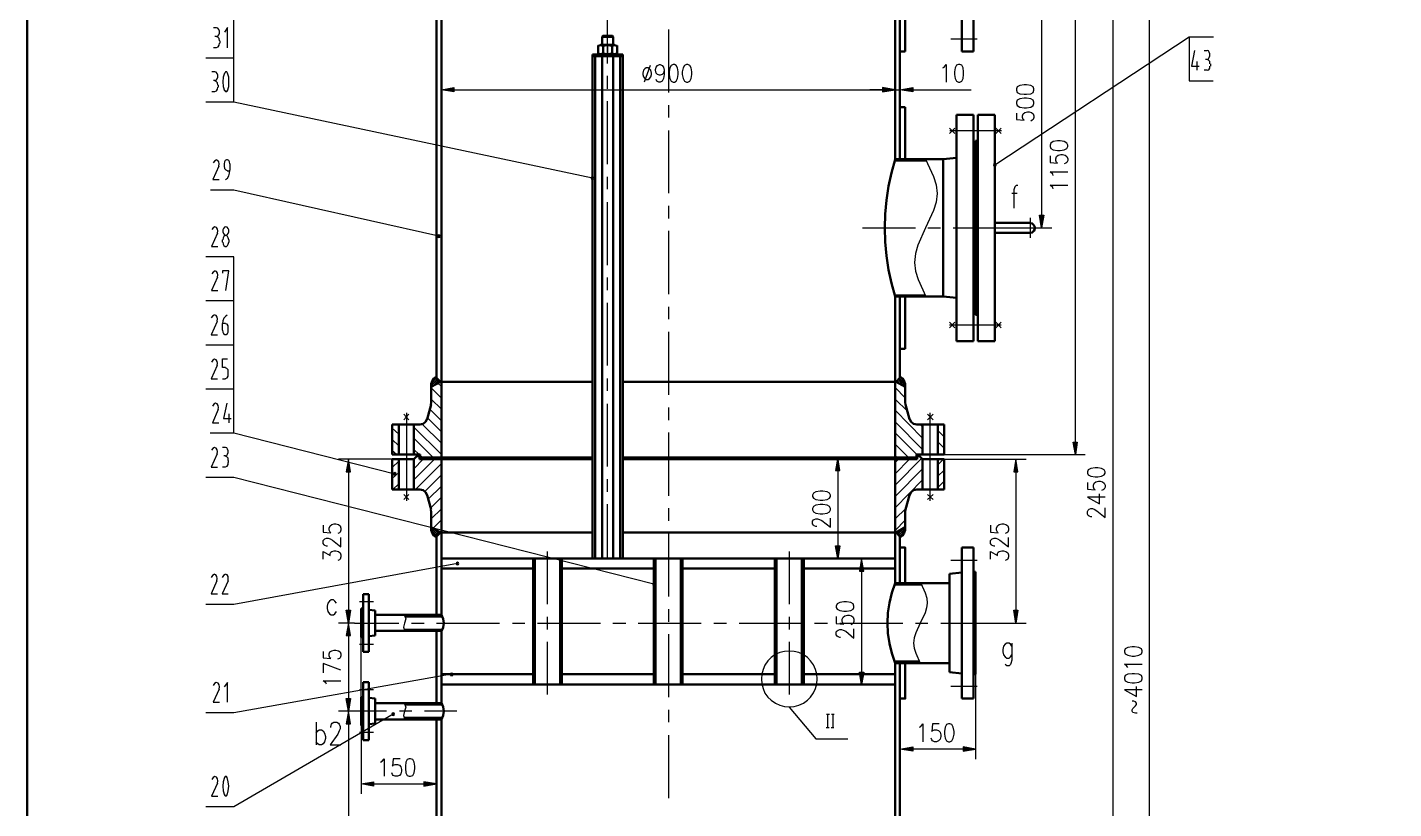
# Model space of a CAD drawing. Header units: millimetres. Extents: x -830 to 4759, y -3917 to 4295.
# Drawn here: x -830 to 1881, y 1544 to 3094 of the extents above; entities that cross this region are included whole.
import ezdxf

# ---------------------------------------------------------------- set-up
doc = ezdxf.new("R2010")
doc.units = ezdxf.units.MM
doc.layers.add('1', color=7, linetype='Continuous')

msp = doc.modelspace()

# ---------------------------------------------------------------- hatches: boundary and pattern name
h = msp.add_hatch(color=0)
h.dxf.hatch_style = 2
h.paths.add_polyline_path([(321.4, 3037.1), (319.5, 3038.4), (319.5, 3041), (321.4, 3042.3), (324, 3041), (324, 3038.4)])
h = msp.add_hatch(color=0)
h.dxf.hatch_style = 2
h.paths.add_polyline_path([(16.5, 2974.6), (16.5, 2966.1), (-8.3, 2970)])
h = msp.add_hatch(color=0)
h.dxf.hatch_style = 2
h.paths.add_polyline_path([(866.8, 2974.6), (866.8, 2966.1), (891.6, 2970)])
h = msp.add_hatch(color=0)
h.dxf.hatch_style = 2
h.paths.add_polyline_path([(866.8, 2974.6), (866.8, 2966.1), (891.6, 2970)])
h = msp.add_hatch(color=0)
h.dxf.hatch_style = 2
h.paths.add_polyline_path([(926.7, 2974.6), (926.7, 2966.1), (901.3, 2970)])
h = msp.add_hatch(color=0)
h.dxf.hatch_style = 2
h.paths.add_polyline_path([(1178.3, 2721.1), (1186.7, 2721.1), (1182.2, 2695.7)])
h = msp.add_hatch(color=0)
h.dxf.hatch_style = 2
h.paths.add_polyline_path([(1244.7, 2270.9), (1253.2, 2270.9), (1249.3, 2246.1)])
h = msp.add_hatch(color=0)
h.dxf.hatch_style = 2
h.paths.add_polyline_path([(-197.3, 2212.2), (-188.8, 2212.2), (-192.7, 2237)])
h = msp.add_hatch(color=0)
h.dxf.hatch_style = 2
h.paths.add_polyline_path([(-52, 2241.5), (-52.6, 2242.2), (-52.6, 2243.5), (-52, 2244.1), (-50.7, 2243.5), (-50.7, 2242.2)])
h = msp.add_hatch(color=0)
h.dxf.hatch_style = 2
h.paths.add_polyline_path([(773.6, 2214.8), (782.1, 2214.8), (778.2, 2240.2)])
h = msp.add_hatch(color=0)
h.dxf.hatch_style = 2
h.paths.add_polyline_path([(1127.4, 2212.2), (1135.3, 2212.2), (1131.3, 2237)])
h = msp.add_hatch(color=0)
h.dxf.hatch_style = 2
h.paths.add_polyline_path([(773.6, 2064.9), (782.1, 2064.9), (778.2, 2040.2)])
h = msp.add_hatch(color=0)
h.dxf.hatch_style = 2
h.paths.add_polyline_path([(821.2, 2014.8), (829.7, 2014.8), (825.1, 2040.2)])
h = msp.add_hatch(color=0)
h.dxf.hatch_style = 2
h.paths.add_polyline_path([(-197.3, 1937.2), (-188.8, 1937.2), (-192.7, 1911.8)])
h = msp.add_hatch(color=0)
h.dxf.hatch_style = 2
h.paths.add_polyline_path([(1127.4, 1937.2), (1135.3, 1937.2), (1131.3, 1911.8)])
h = msp.add_hatch(color=0)
h.dxf.hatch_style = 2
h.paths.add_polyline_path([(-197.3, 1887.1), (-188.8, 1887.1), (-192.7, 1911.8)])
h = msp.add_hatch(color=0)
h.dxf.hatch_style = 2
h.paths.add_polyline_path([(-167.9, 1909.2), (-169.9, 1910.5), (-169.9, 1913.1), (-167.9, 1914.4), (-165.3, 1913.1), (-165.3, 1910.5)])
h = msp.add_hatch(color=0)
h.dxf.hatch_style = 2
h.paths.add_polyline_path([(1051.2, 1909.2), (1049.2, 1910.5), (1049.2, 1913.1), (1051.2, 1914.4), (1053.8, 1913.1), (1053.8, 1910.5)])
h = msp.add_hatch(color=0)
h.dxf.hatch_style = 2
h.paths.add_polyline_path([(821.2, 1814.7), (829.7, 1814.7), (825.1, 1790)])
h = msp.add_hatch(color=0)
h.dxf.hatch_style = 2
h.paths.add_polyline_path([(-197.3, 1762), (-188.8, 1762), (-192.7, 1737.2)])
h = msp.add_hatch(color=0)
h.dxf.hatch_style = 2
h.paths.add_polyline_path([(-197.3, 1711.8), (-188.8, 1711.8), (-192.7, 1737.2)])
h = msp.add_hatch(color=0)
h.dxf.hatch_style = 2
h.paths.add_polyline_path([(-167.9, 1734.6), (-169.9, 1735.9), (-169.9, 1738.5), (-167.9, 1739.8), (-165.3, 1738.5), (-165.3, 1735.9)])
h = msp.add_hatch(color=0)
h.dxf.hatch_style = 2
h.paths.add_polyline_path([(926.7, 1666.2), (926.7, 1657.7), (901.3, 1661.6)])
h = msp.add_hatch(color=0)
h.dxf.hatch_style = 2
h.paths.add_polyline_path([(1026.4, 1666.2), (1026.4, 1657.7), (1051.2, 1661.6)])
h = msp.add_hatch(color=0)
h.dxf.hatch_style = 2
h.paths.add_polyline_path([(-143.2, 1597.1), (-143.2, 1588.6), (-167.9, 1593.2)])
h = msp.add_hatch(color=0)
h.dxf.hatch_style = 2
h.paths.add_polyline_path([(-43.5, 1597.1), (-43.5, 1588.6), (-18.1, 1593.2)])

# ---------------------------------------------------------------- linework, layer by layer
at = {"layer": '1', "color": 0, "lineweight": 50}
for points in [[(-830, -3912.2), (-830, 4295.4), (4758.8, 4295.4), (4758.8, -3912.2), (-830, -3912.2)], [(-18.1, 3395.5), (-18.1, 2398.6)], [(-8.3, 3395.5), (-8.3, 2390.7)], [(1023.8, 3346), (1023.8, 3045.6)], [(1047.3, 3045.6), (1047.3, 3346)], [(891.6, 3116), (891.6, 2832.5)], [(901.3, 3116), (901.3, 2832.5)], [(911.8, 3116), (911.8, 3045.6)], [(311.6, 3076.9), (310.3, 3074.9), (332.5, 3074.9), (331.2, 3076.9)], [(310.3, 3059.3), (310.3, 3074.9)], [(311.6, 3076.9), (331.2, 3076.9)], [(332.5, 3074.9), (332.5, 3059.3)], [(291.4, 2040.2), (291.4, 3039.7)], [(351.4, 3039.7), (291.4, 3039.7)], [(351.4, 3036.5), (291.4, 3036.5)], [(296.6, 2040.2), (296.6, 3036.5)], [(311.6, 3057.3), (307.1, 3058.6), (302.5, 3057.3)], [(302.5, 3041), (302.5, 3058)], [(302.5, 3041.7), (307.1, 3040.4), (311.6, 3041.7)], [(307.1, 3059.3), (335.1, 3059.3)], [(335.1, 3039.7), (307.1, 3039.7)], [(310.3, 2040.2), (310.3, 3036.5)], [(330.5, 3057.3), (321.4, 3058.6), (312.3, 3057.3)], [(312.3, 3058), (312.3, 3041)], [(312.3, 3041.7), (321.4, 3040.4), (330.5, 3041.7)], [(339.7, 3057.3), (335.1, 3058.6), (330.5, 3057.3)], [(330.5, 3058), (330.5, 3041)], [(330.5, 3041.7), (335.1, 3040.4), (339.7, 3041.7)], [(332.5, 2040.2), (332.5, 3036.5)], [(340.3, 3058), (340.3, 3041)], [(346.2, 2040.2), (346.2, 3036.5)], [(351.4, 2040.2), (351.4, 3039.7)], [(911.8, 3045.6), (901.3, 3045.6)], [(1047.3, 3045.6), (1023.8, 3045.6)], [(911.8, 2935.5), (901.3, 2935.5)], [(911.8, 2935.5), (911.8, 2832.5)], [(1013.4, 2920.5), (1013.4, 2470.9)], [(1013.4, 2920.5), (1047.3, 2920.5)], [(1047.3, 2470.9), (1047.3, 2920.5)], [(1055.8, 2470.9), (1055.8, 2920.5)], [(1055.8, 2920.5), (1089.6, 2920.5)], [(1089.6, 2920.5), (1089.6, 2470.9)], [(1047.3, 2852.1), (1051.2, 2852.1)], [(1051.2, 2523.7), (1051.2, 2868.4)], [(1055.8, 2868.4), (1051.2, 2868.4)], [(891.6, 2831.9), (884.4, 2805.2), (878.5, 2778.4), (874.6, 2751.1), (872, 2723.1), (871.4, 2695.7), (872, 2668.3), (874.6, 2640.3), (878.5, 2612.9), (884.4, 2586.2), (891.6, 2559.5)], [(890.9, 2829.3), (953.5, 2829.3)], [(891.6, 2832.5), (987.3, 2832.5)], [(1013.4, 2835.1), (987.3, 2832.5)], [(987.3, 2832.5), (987.3, 2559.5)], [(1089.6, 2706.1), (1159.4, 2706.1)], [(1089.6, 2685.9), (1159.4, 2685.9)], [(1159.4, 2685.9), (1163.9, 2686.6), (1167.2, 2689.8), (1169.1, 2693.7), (1169.1, 2697.6), (1167.2, 2701.6), (1163.9, 2704.8), (1159.4, 2705.5)], [(890.9, 2562.1), (950.9, 2562.1)], [(891.6, 2559.5), (891.6, 2390.7)], [(891.6, 2559.5), (987.3, 2559.5)], [(901.3, 2559.5), (901.3, 2398.6)], [(911.8, 2559.5), (911.8, 2455.9)], [(1013.4, 2556.9), (987.3, 2559.5)], [(1047.3, 2540), (1051.2, 2540)], [(1055.8, 2523.7), (1051.2, 2523.7)], [(1047.3, 2470.9), (1013.4, 2470.9)], [(1089.6, 2470.9), (1055.8, 2470.9)], [(911.8, 2455.9), (901.3, 2455.9)], [(-18.1, 2401.2), (-23.3, 2397.3), (-26.5, 2392), (-28.5, 2386.8), (-28.5, 2380.3)], [(-10.3, 2390.7), (-28.5, 2380.3)], [(-10.3, 2390.7), (-18.1, 2398.6)], [(291.4, 2390.7), (-10.3, 2390.7)], [(-8.3, 2390.7), (-8.3, 2240.2)], [(893.5, 2390.7), (351.4, 2390.7)], [(891.6, 2390.7), (891.6, 2240.2)], [(911.8, 2380.3), (893.5, 2390.7), (901.3, 2398.6)], [(893.5, 2390.7), (911.8, 2380.3)], [(911.8, 2380.3), (911.8, 2386.8), (909.8, 2392), (906.5, 2397.3), (901.3, 2401.2)], [(-28.5, 2380.3), (-28.5, 2349.7)], [(911.8, 2380.3), (911.8, 2349.7)], [(-37, 2316.5), (-28.5, 2345.8)], [(-29.2, 2345.8), (-28.5, 2349.7)], [(911.8, 2349.7), (912.4, 2345.8)], [(920.2, 2316.5), (912.4, 2345.8)], [(-106, 2306), (-106, 2246.1)], [(-51.3, 2306), (-106, 2306)], [(-93, 2306), (-93, 2246.1)], [(-63, 2306), (-63, 2246.1)], [(-51.3, 2306), (-44.8, 2307.3), (-40.2, 2311.3), (-37, 2317.1)], [(920.2, 2317.1), (923.5, 2311.3), (928, 2307.3), (934.6, 2306)], [(989.3, 2306), (934.6, 2306)], [(946.3, 2306), (946.3, 2246.1)], [(976.3, 2306), (976.3, 2246.1)], [(989.3, 2306), (989.3, 2246.1)], [(-50.7, 2246.1), (-106, 2246.1)], [(-106, 2177), (-106, 2237)], [(-106, 2237), (-63, 2237)], [(-93, 2177), (-93, 2237)], [(-57.2, 2242.8), (-63, 2237)], [(-63, 2177), (-63, 2237)], [(-57.2, 2242.8), (-50.7, 2242.8)], [(-52, 2237), (-52, 2242.8)], [(291.4, 2237), (-52, 2237)], [(-50.7, 2246.1), (-50.7, 2240.2)], [(291.4, 2240.2), (-50.7, 2240.2)], [(-8.3, 2237), (-8.3, 2240.2)], [(-8.3, 2091.7), (-8.3, 2237)], [(933.9, 2240.2), (351.4, 2240.2)], [(935.2, 2237), (351.4, 2237)], [(891.6, 2237), (891.6, 2240.2)], [(891.6, 2091.7), (891.6, 2237)], [(933.9, 2246.1), (933.9, 2240.2)], [(989.3, 2246.1), (933.9, 2246.1)], [(933.9, 2242.8), (940.4, 2242.8)], [(935.2, 2237), (935.2, 2242.8)], [(946.3, 2237), (940.4, 2242.8)], [(946.3, 2177), (946.3, 2237)], [(946.3, 2237), (989.3, 2237)], [(976.3, 2177), (976.3, 2237)], [(989.3, 2177), (989.3, 2237)], [(-106, 2177), (-51.3, 2177)], [(-37, 2165.9), (-40.2, 2171.8), (-44.8, 2175.7), (-51.3, 2177)], [(934.6, 2177), (928, 2175.7), (923.5, 2171.8), (920.2, 2165.9)], [(934.6, 2177), (989.3, 2177)], [(-37, 2165.9), (-28.5, 2137.3)], [(920.2, 2165.9), (912.4, 2137.3)], [(-28.5, 2132.7), (-29.2, 2136.6)], [(-28.5, 2102.1), (-28.5, 2132.7)], [(912.4, 2136.6), (911.8, 2132.7)], [(911.8, 2102.1), (911.8, 2132.7)], [(-28.5, 2102.7), (-28.5, 2096.2), (-26.5, 2091), (-23.3, 2085.8), (-18.1, 2081.9)], [(-10.3, 2091.7), (-28.5, 2102.1)], [(-10.3, 2091.7), (-18.1, 2083.8)], [(-10.3, 2091.7), (291.4, 2091.7)], [(-8.3, 1928.1), (-8.3, 2091.7)], [(351.4, 2091.7), (893.5, 2091.7)], [(891.6, 1991.3), (891.6, 2091.7)], [(893.5, 2091.7), (911.8, 2102.1)], [(893.5, 2091.7), (901.3, 2083.8)], [(901.3, 2081.9), (906.5, 2085.8), (909.8, 2091), (911.8, 2096.2), (911.8, 2102.7)], [(-18.1, 1928.1), (-18.1, 2083.8)], [(901.3, 1991.3), (901.3, 2083.8)], [(911.8, 1991.3), (911.8, 2061.7), (901.3, 2061.7)], [(1023.8, 2061.7), (1023.8, 1762)], [(1023.8, 2061.7), (1047.3, 2061.7)], [(1047.3, 1762), (1047.3, 2061.7)], [(891.6, 2040.2), (-8.3, 2040.2)], [(173.5, 2040.2), (173.5, 1790)], [(176.8, 2040.2), (176.8, 1790)], [(226.9, 2040.2), (226.9, 1790)], [(230.2, 2040.2), (230.2, 1790)], [(413.3, 2040.2), (413.3, 1790)], [(416.5, 2040.2), (416.5, 1790)], [(466.7, 2040.2), (466.7, 1790)], [(470, 2040.2), (470, 1790)], [(653.1, 2040.2), (653.1, 1790)], [(656.3, 2040.2), (656.3, 1790)], [(706.5, 2040.2), (706.5, 1790)], [(710.4, 2040.2), (710.4, 1790)], [(173.5, 2020), (-8.3, 2020)], [(413.3, 2020), (230.2, 2020)], [(470, 2020), (653.1, 2020)], [(710.4, 2020), (891.6, 2020)], [(1023.8, 2012.2), (999.7, 2009.6)], [(999.7, 2009.6), (999.7, 1814.7)], [(1047.3, 2013.5), (1051.2, 2013.5)], [(1051.2, 2013.5), (1051.2, 1810.8)], [(891.6, 1991.3), (885, 1971.8), (880.5, 1952.2), (877.2, 1932), (876.6, 1911.8), (877.2, 1891.6), (880.5, 1871.4), (885, 1851.9), (891.6, 1832.3)], [(890.3, 1988.7), (944.3, 1988.7)], [(891.6, 1991.3), (999.7, 1991.3)], [(-164, 1969.2), (-164, 1854.5)], [(-164, 1969.2), (-152.3, 1969.2)], [(-152.3, 1854.5), (-152.3, 1969.2)], [(-167.9, 1883.8), (-167.9, 1940.5)], [(-164, 1940.5), (-167.9, 1940.5)], [(-152.3, 1937.9), (-139.9, 1936.6)], [(-139.9, 1887.1), (-139.9, 1936.6)], [(-8.3, 1928.1), (-139.9, 1928.1)], [(-7, 1924.9), (-80.6, 1924.9)], [(-8.3, 1895.5), (-5, 1903.3), (-3.7, 1911.8), (-5, 1920.3), (-8.3, 1928.1)], [(-7, 1898.8), (-82.6, 1898.8)], [(-164, 1883.8), (-167.9, 1883.8)], [(-152.3, 1885.8), (-139.9, 1887.1)], [(-8.3, 1896.2), (-139.9, 1896.2)], [(-18.1, 1752.8), (-18.1, 1896.2)], [(-8.3, 1752.8), (-8.3, 1896.2)], [(-152.3, 1854.5), (-164, 1854.5)], [(890.3, 1835.6), (939.8, 1835.6)], [(891.6, 946.1), (891.6, 1832.3)], [(891.6, 1832.3), (999.7, 1832.3)], [(901.3, 946.1), (901.3, 1832.3)], [(911.8, 1832.3), (911.8, 1762), (901.3, 1762)], [(-164, 1794.5), (-164, 1679.8)], [(-164, 1794.5), (-152.3, 1794.5)], [(-152.3, 1679.8), (-152.3, 1794.5)], [(173.5, 1810.2), (-8.3, 1810.2)], [(891.6, 1790), (-8.3, 1790)], [(413.3, 1810.2), (230.2, 1810.2)], [(470, 1810.2), (653.1, 1810.2)], [(710.4, 1810.2), (891.6, 1810.2)], [(1023.8, 1812.1), (999.7, 1814.7)], [(1047.3, 1810.8), (1051.2, 1810.8)], [(-167.9, 1708.5), (-167.9, 1765.2)], [(-164, 1765.2), (-167.9, 1765.2)], [(-152.3, 1763.3), (-139.9, 1762)], [(-139.9, 1712.4), (-139.9, 1762)], [(-8.3, 1752.8), (-139.9, 1752.8)], [(-7, 1750.2), (-80.6, 1750.2)], [(-8.3, 1720.9), (-5, 1728.7), (-3.7, 1737.2), (-5, 1745.7), (-8.3, 1753.5)], [(1047.3, 1762), (1023.8, 1762)], [(-164, 1708.5), (-167.9, 1708.5)], [(-152.3, 1711.1), (-139.9, 1712.4)], [(-8.3, 1720.9), (-139.9, 1720.9)], [(-7, 1724.2), (-82.6, 1724.2)], [(-18.1, 946.1), (-18.1, 1720.9)], [(-8.3, 946.1), (-8.3, 1720.9)], [(-152.3, 1679.8), (-164, 1679.8)]]:
    msp.add_lwpolyline(points, dxfattribs=at)
at = {"layer": '1', "color": 0, "lineweight": 25}
for points in [[(1396.5, -178.5), (1396.5, 3780.6)], [(1249.3, 2270.9), (1249.3, 3370.8)], [(1323.6, 3370.8), (1323.6, 970.9)], [(1182.2, 3170.7), (1182.2, 2721.1)], [(-420.1, 3032.6), (-420.1, 3120.5), (-475.5, 3120.5)], [(321.4, 3022.1), (321.4, 3129.7)], [(-460.5, 3093.2), (-454.6, 3093.2)], [(-454.6, 3075.6), (-452, 3076.2), (-450.1, 3078.8), (-448.8, 3082.1), (-448.8, 3086), (-450.1, 3089.3), (-452, 3091.9), (-454.6, 3092.5)], [(-433.1, 3053.4), (-433.1, 3093.2), (-439, 3084)], [(-454.6, 3075.6), (-457.9, 3075.6)], [(-448.8, 3067.1), (-449.4, 3071.7), (-452, 3074.3), (-454.6, 3075.6)], [(-448.1, 3067.1), (-448.1, 3062.5)], [(311.6, 3059.3), (311.6, 3076.9)], [(331.2, 3076.9), (331.2, 3059.3)], [(442, 3089.3), (442, 2964.8)], [(1002.3, 3071), (1054.5, 3071)], [(1089.6, 2820.8), (1475.4, 3074.9), (1523.6, 3074.9)], [(1475.4, 3074.9), (1475.4, 2987.6), (1523, 2987.6)], [(-454.6, 3053.4), (-460.5, 3053.4)], [(-454.6, 3054.1), (-451.4, 3055.4), (-449.4, 3058.6), (-448.8, 3062.5)], [(321.4, 3059.3), (321.4, 3039.7)], [(1485.8, 3047.6), (1480, 3016.9), (1494.9, 3016.9)], [(1504.7, 3047.6), (1510.6, 3047.6)], [(1510.6, 3030.6), (1513.2, 3031.3), (1515.1, 3033.9), (1516.4, 3037.1), (1516.4, 3041), (1515.1, 3044.3), (1513.2, 3046.9), (1510.6, 3047.6)], [(-420.1, 2945.3), (-420.1, 3032.6), (-475.5, 3032.6)], [(397.6, 3013.7), (395, 3011.7), (392.4, 3008.5), (391.1, 3003.2), (391.1, 3000), (392.4, 2995.4), (395, 2992.2), (397.6, 2990.2), (401.6, 2990.2), (404.2, 2992.2), (406.8, 2995.4), (408.1, 3000), (408.1, 3003.2), (406.8, 3008.5), (404.2, 3011.7), (401.6, 3013.7), (397.6, 3013.7)], [(405.5, 3018.2), (393.7, 2985)], [(433.5, 3008.5), (432.2, 3003.2), (429.6, 3000), (425.7, 2998.7), (424.4, 2998.7), (420.5, 3000), (417.8, 3003.2), (416.5, 3008.5), (416.5, 3010.4), (417.8, 3015), (420.5, 3018.2), (424.4, 3020.2), (425.7, 3020.2), (429.6, 3018.2), (432.2, 3015), (433.5, 3008.5), (433.5, 3000), (432.2, 2992.2), (429.6, 2987), (425.7, 2985), (423.1, 2985), (419.1, 2987), (417.8, 2990.2)], [(451.1, 3020.2), (447.2, 3018.2), (444.6, 3013.7), (443.3, 3005.2), (443.3, 3000), (444.6, 2992.2), (447.2, 2987), (451.1, 2985), (453.7, 2985), (457.6, 2987), (460.2, 2992.2), (461.5, 3000), (461.5, 3005.2), (460.2, 3013.7), (457.6, 3018.2), (453.7, 3020.2), (451.1, 3020.2)], [(477.8, 3020.2), (473.9, 3018.2), (471.3, 3013.7), (469.3, 3005.2), (469.3, 3000), (471.3, 2992.2), (473.9, 2987), (477.8, 2985), (480.4, 2985), (484.3, 2987), (486.9, 2992.2), (488.2, 3000), (488.2, 3005.2), (486.9, 3013.7), (484.3, 3018.2), (480.4, 3020.2), (477.8, 3020.2)], [(986.7, 3013.7), (989.3, 3015), (993.2, 3020.2), (993.2, 2985)], [(1017.3, 3020.2), (1013.4, 3018.9), (1010.8, 3013.7), (1009.5, 3005.2), (1009.5, 3000), (1010.8, 2992.2), (1013.4, 2987), (1017.3, 2985), (1019.9, 2985), (1023.8, 2987), (1026.4, 2992.2), (1027.7, 3000), (1027.7, 3005.2), (1026.4, 3013.7), (1023.8, 3018.9), (1019.9, 3020.2), (1017.3, 3020.2)], [(1490.4, 3026.1), (1490.4, 3008.5)], [(1510.6, 3030), (1507.3, 3030)], [(1516.4, 3021.5), (1515.8, 3026.1), (1513.2, 3028.7), (1510.6, 3030)], [(1510.6, 3008.5), (1513.8, 3009.8), (1515.8, 3013), (1516.4, 3016.9)], [(1517.1, 3021.5), (1517.1, 3016.9)], [(-463.8, 3005.9), (-457.9, 3005.9)], [(-457.9, 2988.3), (-460.5, 2988.3)], [(-457.9, 2988.3), (-455.3, 2988.9), (-453.3, 2991.5), (-452, 2994.8), (-452, 2998.7), (-453.3, 3001.9), (-455.3, 3004.6), (-457.9, 3005.2)], [(-452, 2979.1), (-452.7, 2983.7), (-455.3, 2986.3), (-457.9, 2987.6)], [(-439, 3003.2), (-441.6, 2994.8), (-442.3, 2985.7), (-441.6, 2976.5), (-439, 2968.1)], [(-433.1, 2968.1), (-430.5, 2976.5), (-429.9, 2985.7), (-430.5, 2994.8), (-433.1, 3003.2), (-434.4, 3005.2), (-437.1, 3005.2), (-438.4, 3003.2)], [(-8.3, 2940.7), (-8.3, 2990.2)], [(321.4, 2972), (321.4, 2997.4)], [(891.6, 2940.7), (891.6, 2990.2)], [(891.6, 2940.7), (891.6, 2990.2)], [(901.3, 2940.7), (901.3, 2990.2)], [(1510.6, 3008.5), (1504.7, 3008.5)], [(-457.9, 2966.1), (-463.8, 2966.1)], [(-457.9, 2966.8), (-454.6, 2968.1), (-452.7, 2971.3), (-452, 2975.2)], [(-451.4, 2979.1), (-451.4, 2975.2)], [(-438.4, 2968.7), (-437.1, 2966.8), (-434.4, 2966.8), (-433.1, 2968.7)], [(16.5, 2974.6), (16.5, 2966.1), (-8.3, 2970), (16.5, 2974.6)], [(16.5, 2970), (866.8, 2970)], [(866.8, 2970), (841.4, 2970)], [(866.8, 2974.6), (866.8, 2966.1), (891.6, 2970), (866.8, 2974.6)], [(866.8, 2974.6), (866.8, 2966.1), (891.6, 2970), (866.8, 2974.6)], [(891.6, 2970), (901.3, 2970)], [(926.7, 2974.6), (926.7, 2966.1), (901.3, 2970), (926.7, 2974.6)], [(926.7, 2970), (1042.7, 2970)], [(1132.6, 2969.4), (1134, 2964.8), (1139.2, 2962.2), (1147.6, 2960.9), (1152.2, 2960.9), (1160.7, 2962.2), (1165.9, 2964.8), (1167.2, 2969.4), (1167.2, 2972), (1165.9, 2975.9), (1160.7, 2978.5), (1152.2, 2979.8), (1147.6, 2979.8), (1139.2, 2978.5), (1134, 2975.9), (1132.6, 2972), (1132.6, 2969.4)], [(291.4, 2794.7), (-420.1, 2945.3), (-475.5, 2945.3)], [(321.4, 2822.1), (321.4, 2947.2)], [(442, 2939.4), (442, 2914.6)], [(1132.6, 2942.7), (1134, 2938.7), (1139.2, 2935.5), (1147.6, 2934.2), (1152.2, 2934.2), (1160.7, 2935.5), (1165.9, 2938.7), (1167.2, 2942.7), (1167.2, 2945.3), (1165.9, 2949.2), (1160.7, 2951.8), (1152.2, 2953.1), (1147.6, 2953.1), (1139.2, 2951.8), (1134, 2949.2), (1132.6, 2945.3), (1132.6, 2942.7)], [(1132.6, 2923.8), (1132.6, 2910.7), (1147.6, 2909.4), (1145.7, 2910.7), (1144.4, 2914.6), (1144.4, 2918.5), (1145.7, 2922.5), (1148.9, 2925.1), (1154.2, 2926.4), (1157.4, 2926.4), (1162.6, 2925.1), (1165.9, 2922.5), (1167.2, 2918.5), (1167.2, 2914.6), (1165.9, 2910.7), (1163.9, 2909.4), (1160.7, 2907.5)], [(442, 2889.2), (442, 2764.8)], [(1010.1, 2893.8), (999.7, 2883.4)], [(1010.1, 2883.4), (999.7, 2893.8)], [(1102.7, 2888.6), (1000.4, 2888.6)], [(1091.6, 2893.8), (1102, 2883.4)], [(1091.6, 2883.4), (1102, 2893.8)], [(1199.1, 2857.3), (1200.4, 2853.4), (1205.6, 2850.8), (1214.1, 2849.5), (1219.3, 2849.5), (1227.1, 2850.8), (1232.3, 2853.4), (1234.3, 2857.3), (1234.3, 2859.9), (1232.3, 2863.8), (1227.1, 2867.1), (1219.3, 2868.4), (1214.1, 2868.4), (1205.6, 2867.1), (1200.4, 2863.8), (1199.1, 2859.9), (1199.1, 2857.3)], [(-455.3, 2830.6), (-458.6, 2828.6), (-461.2, 2824.7)], [(-450.1, 2818.2), (-449.4, 2822.8), (-450.1, 2826.7), (-452, 2829.9), (-455.3, 2831.2)], [(-427.9, 2822.8), (-428.6, 2826.7), (-429.9, 2829.3), (-432.5, 2831.2), (-435.1, 2831.2), (-437.7, 2829.3), (-439, 2826.7), (-439.7, 2822.8)], [(-439.7, 2822.8), (-439.7, 2818.2)], [(-427.3, 2810.4), (-427.3, 2822.8)], [(952.2, 2832.5), (967.8, 2798), (973, 2781.1), (975, 2764.1), (973, 2747.2), (967.8, 2730.2), (952.2, 2695.7), (936.5, 2661.8), (932, 2644.9), (930, 2627.3), (932, 2610.3), (937.2, 2593.4), (952.8, 2559.5)], [(1089.6, 2823.4), (1087.7, 2822.8), (1087, 2820.8), (1087.7, 2818.8), (1089.6, 2818.2), (1091.6, 2818.8), (1092.3, 2820.8), (1091.6, 2822.8), (1089.6, 2823.4)], [(1089.6, 2822.1), (1088.3, 2821.5), (1089, 2819.5), (1090.3, 2819.5), (1090.9, 2821.5), (1089.6, 2822.1)], [(1199.1, 2839), (1199.1, 2825.4), (1214.1, 2824.1), (1212.1, 2825.4), (1210.8, 2829.3), (1210.8, 2833.2), (1212.1, 2837.7), (1215.4, 2840.3), (1220.6, 2841.7), (1223.9, 2841.7), (1229.1, 2840.3), (1232.3, 2837.7), (1234.3, 2833.2), (1234.3, 2829.3), (1232.3, 2825.4), (1230.4, 2824.1), (1227.1, 2822.8)], [(-450.1, 2818.2), (-461.8, 2792.1), (-449.4, 2792.1)], [(-439.7, 2818.2), (-439, 2813.6), (-436.4, 2811), (-433.8, 2809.7)], [(-437.1, 2792.1), (-433.1, 2794.7), (-430.5, 2799.3), (-428.6, 2804.5), (-427.9, 2810.4)], [(-433.8, 2809.1), (-427.3, 2809.1)], [(291.4, 2797.3), (289.5, 2796.7), (288.8, 2794.7), (289.5, 2792.8), (291.4, 2792.1), (293.4, 2792.8), (294, 2794.7), (293.4, 2796.7), (291.4, 2797.3)], [(291.4, 2796), (290.1, 2795.4), (290.8, 2793.4), (292.1, 2793.4), (292.7, 2795.4), (291.4, 2796)], [(321.4, 2772.6), (321.4, 2797.3)], [(1205.6, 2800), (1204.3, 2802.6), (1199.1, 2807.1), (1234.3, 2807.1)], [(-13.5, 2679.4), (-420.1, 2770.6), (-466.4, 2770.6)], [(1135.3, 2779.8), (1132, 2779.8), (1129.4, 2777.1), (1127.4, 2771.3), (1127.4, 2734.8)], [(1205.6, 2773.2), (1204.3, 2775.8), (1199.1, 2780.4), (1234.3, 2780.4)], [(321.4, 2622.1), (321.4, 2747.2)], [(442, 2739.4), (442, 2714.6)], [(1123.5, 2764.8), (1134, 2764.8)], [(1159.4, 2715.9), (1159.4, 2676.1)], [(1178.3, 2721.1), (1186.7, 2721.1), (1182.2, 2695.7), (1178.3, 2721.1)], [(-452.7, 2685.3), (-464.4, 2659.2), (-452, 2659.2)], [(-452.7, 2685.3), (-452, 2689.8), (-452.7, 2693.7), (-454.6, 2697), (-457.9, 2698.3), (-461.2, 2696.3), (-463.8, 2692.4)], [(-436.4, 2698.3), (-439, 2697.6), (-441, 2695), (-442.3, 2691.8), (-442.3, 2687.9), (-441, 2684.6), (-439, 2682), (-436.4, 2681.4), (-433.8, 2682), (-431.8, 2684.6), (-430.5, 2687.9), (-430.5, 2691.8), (-431.8, 2695), (-433.8, 2697.6), (-436.4, 2698.3)], [(442, 2689.8), (442, 2564.7)], [(827, 2695.7), (932, 2695.7)], [(956.7, 2695.7), (981.5, 2695.7)], [(1006.9, 2695.7), (1111.1, 2695.7)], [(1084.4, 2695.7), (1181.5, 2695.7)], [(1086.4, 2695.7), (1202.4, 2695.7)], [(-442.9, 2667.7), (-442.9, 2672.2)], [(-430.5, 2672.2), (-431.2, 2676.1), (-432.5, 2678.8), (-435.1, 2680.7), (-437.7, 2680.7), (-440.3, 2678.8), (-441.6, 2676.1), (-442.3, 2672.2)], [(-442.3, 2667.7), (-441.6, 2663.8), (-440.3, 2661.2), (-437.7, 2659.2), (-435.1, 2659.2), (-432.5, 2661.2), (-431.2, 2663.8), (-430.5, 2667.7)], [(-430.5, 2672.2), (-430.5, 2667.7)], [(-13.5, 2682), (-15.5, 2681.4), (-16.1, 2679.4), (-15.5, 2677.4), (-13.5, 2676.8), (-11.6, 2677.4), (-10.9, 2679.4), (-11.6, 2681.4), (-13.5, 2682)], [(-13.5, 2680.7), (-14.8, 2680.1), (-14.2, 2678.1), (-12.9, 2678.1), (-12.2, 2680.1), (-13.5, 2680.7)], [(-420.1, 2551), (-420.1, 2638.4), (-475.5, 2638.4)], [(-457.9, 2610.3), (-461.2, 2608.4), (-463.8, 2604.5)], [(-452.7, 2598), (-452, 2602.5), (-452.7, 2606.4), (-454.6, 2609.7), (-457.9, 2611)], [(-436.4, 2571.9), (-430.5, 2611), (-442.9, 2611), (-442.9, 2606.4)], [(-452.7, 2598), (-464.4, 2571.9), (-452, 2571.9)], [(321.4, 2572.5), (321.4, 2597.3)], [(-420.1, 2463.1), (-420.1, 2551), (-475.5, 2551)], [(-459.2, 2523), (-462.5, 2521.1), (-465.1, 2517.2)], [(-453.3, 2510.6), (-452.7, 2515.2), (-453.3, 2519.1), (-455.3, 2522.4), (-458.6, 2523.7)], [(-433.8, 2523), (-437.1, 2520.4), (-440.3, 2516.5), (-442.3, 2511.3), (-442.9, 2506.1)], [(321.4, 2422.7), (321.4, 2547.1)], [(442, 2539.3), (442, 2514.5)], [(-453.3, 2510), (-465.1, 2483.9), (-452.7, 2483.9)], [(-443.6, 2506.1), (-443.6, 2493)], [(-437.1, 2506.1), (-443.6, 2506.1)], [(-431.2, 2497.6), (-431.8, 2501.5), (-433.8, 2504.8), (-437.1, 2505.4)], [(-431.2, 2493), (-431.2, 2497.6)], [(1010.1, 2497.6), (999.7, 2508.7)], [(1010.1, 2508.7), (999.7, 2497.6)], [(999.7, 2503.5), (1102, 2503.5)], [(1091.6, 2497.6), (1102, 2508.7)], [(1091.6, 2508.7), (1102, 2497.6)], [(-442.9, 2493), (-442.3, 2489.1), (-441, 2486.5), (-438.4, 2484.6), (-435.8, 2484.6), (-433.1, 2486.5), (-431.8, 2489.1), (-431.2, 2493)], [(442, 2489.8), (442, 2364.7)], [(-420.1, 2375.8), (-420.1, 2463.1), (-475.5, 2463.1)], [(-453.3, 2422.7), (-465.1, 2396.6), (-452.7, 2396.6)], [(-453.3, 2422.7), (-452.7, 2427.2), (-453.3, 2431.1), (-455.3, 2434.4), (-458.6, 2435.7), (-461.8, 2433.8), (-464.4, 2429.8)], [(-437.1, 2418.8), (-442.9, 2418.8), (-442.9, 2436.4), (-432.5, 2436.4)], [(-431.2, 2409.6), (-431.8, 2414.2), (-434.4, 2416.8), (-437.1, 2418.1)], [(-442.9, 2396.6), (-437.1, 2396.6)], [(-437.1, 2397.3), (-433.8, 2398.6), (-431.8, 2401.8), (-431.2, 2405.7)], [(-431.2, 2405.7), (-431.2, 2409.6)], [(-28.5, 2383.6), (-15.5, 2396)], [(-27.9, 2388.1), (-18.1, 2398.6)], [(-23.9, 2382.9), (-27.9, 2387.5)], [(-21.3, 2384.9), (-27.2, 2390.7)], [(-18.1, 2386.2), (-25.9, 2394)], [(-24.6, 2382.3), (-13.5, 2394)], [(-15.5, 2388.1), (-23.9, 2396.6)], [(-12.2, 2389.4), (-22, 2398.6)], [(-18.1, 2399.9), (-19.4, 2400.5)], [(-8.3, 2381), (-15.5, 2388.1)], [(-14.2, 2388.8), (-10.9, 2392)], [(321.4, 2372.5), (321.4, 2397.3)], [(894.2, 2390.1), (903.9, 2399.9)], [(902.6, 2385.5), (895.5, 2392.7)], [(897.4, 2388.8), (905.9, 2397.9)], [(911.8, 2381), (898.1, 2395.3)], [(911.8, 2385.5), (900, 2397.3)], [(900, 2386.8), (907.8, 2395.3)], [(909.8, 2391.4), (901.3, 2400.5)], [(902.6, 2385.5), (909.8, 2392.7)], [(905.9, 2383.6), (911.1, 2389.4)], [(908.5, 2382.3), (911.8, 2385.5)], [(-420.1, 2288.4), (-420.1, 2375.8), (-475.5, 2375.8)], [(-26.5, 2381.6), (-28.5, 2382.9)], [(-8.3, 2358.2), (-28.5, 2378.4)], [(911.8, 2358.8), (891.6, 2379)], [(911.8, 2380.3), (911.8, 2381)], [(-451.4, 2335.4), (-450.7, 2339.9), (-451.4, 2343.8), (-453.3, 2347.1), (-456.6, 2348.4), (-459.9, 2346.4), (-462.5, 2342.5)], [(-451.4, 2335.4), (-462.5, 2309.3), (-450.1, 2309.3)], [(-434.4, 2348.4), (-441, 2317.8), (-425.3, 2317.8)], [(-8.3, 2313.2), (-31.8, 2336.7)], [(-8.3, 2336), (-28.5, 2356.2)], [(321.4, 2222.6), (321.4, 2347.1)], [(442, 2339.9), (442, 2314.5)], [(916.3, 2332.1), (891.6, 2356.2)], [(946.3, 2278.7), (891.6, 2334.1)], [(-429.9, 2326.9), (-429.9, 2309.3)], [(-83.2, 2315.2), (-72.8, 2326.2)], [(-83.2, 2326.2), (-72.8, 2315.2)], [(-78, 2328.8), (-78, 2154.2)], [(-8.3, 2268.9), (-46.7, 2306.7)], [(-8.3, 2291.1), (-36.3, 2319.1)], [(946.3, 2256.5), (891.6, 2311.3)], [(946.3, 2301.5), (941.7, 2306)], [(967.1, 2315.2), (956.1, 2326.2)], [(967.1, 2326.2), (956.1, 2315.2)], [(961.3, 2154.2), (961.3, 2328.8)], [(989.3, 2304.1), (986.7, 2306)], [(-100.8, 2207.6), (-420.1, 2288.4), (-467, 2288.4)], [(-93, 2286.5), (-106, 2298.9)], [(-8.3, 2246.1), (-63, 2300.8)], [(-24.6, 2240.2), (-63, 2278.7)], [(442, 2289.7), (442, 2164.6)], [(934.6, 2246.1), (891.6, 2289.1)], [(989.3, 2281.3), (976.3, 2293.7)], [(-453.3, 2247.4), (-452.7, 2252), (-453.3, 2255.9), (-455.3, 2259.1), (-458.6, 2260.4), (-461.8, 2258.5), (-464.4, 2254.6)], [(-442.9, 2261.1), (-437.1, 2261.1)], [(-437.1, 2243.5), (-434.4, 2244.1), (-432.5, 2246.7), (-431.2, 2250), (-431.2, 2253.9), (-432.5, 2257.2), (-434.4, 2259.8), (-437.1, 2260.4)], [(-93, 2263.7), (-106, 2276.1)], [(-97.6, 2246.1), (-106, 2253.9)], [(-52.6, 2246.1), (-63, 2256.5)], [(918.3, 2240.2), (891.6, 2266.9)], [(989.3, 2259.1), (976.3, 2271.5)], [(1244.7, 2270.9), (1253.2, 2270.9), (1249.3, 2246.1), (1244.7, 2270.9)], [(-453.3, 2247.4), (-465.1, 2221.3), (-452.7, 2221.3)], [(-437.1, 2243.5), (-440.3, 2243.5)], [(-431.2, 2234.4), (-431.8, 2238.9), (-434.4, 2241.5), (-437.1, 2242.8)], [(-437.1, 2222), (-433.8, 2223.3), (-431.8, 2226.5), (-431.2, 2230.5)], [(-431.2, 2234.4), (-431.2, 2230.5)], [(-106, 2237), (-212.9, 2237)], [(-197.3, 2212.2), (-188.8, 2212.2), (-192.7, 2237), (-197.3, 2212.2)], [(-106, 2220.7), (-93, 2233.1)], [(-63, 2218.1), (-44.8, 2237)], [(-63, 2195.9), (-22, 2237)], [(-59.8, 2177), (-8.3, 2228.5)], [(-48.7, 2237), (-52, 2240.9)], [(-52, 2238.3), (-50.7, 2240.2)], [(-46.7, 2240.2), (-50.7, 2243.5)], [(-49.4, 2237), (-46.1, 2240.2)], [(-44.1, 2237), (-46.7, 2240.2)], [(-44.8, 2237), (-41.5, 2240.2)], [(-39.6, 2237), (-42.2, 2240.2)], [(-40.2, 2237), (-37, 2240.2)], [(-35, 2237), (-37.6, 2240.2)], [(-35.7, 2237), (-33.1, 2240.2)], [(-30.5, 2237), (-33.7, 2240.2)], [(-31.1, 2237), (-28.5, 2240.2)], [(-25.9, 2237), (-29.2, 2240.2)], [(-26.5, 2237), (-23.9, 2240.2)], [(-21.3, 2237), (-24.6, 2240.2)], [(-22, 2237), (-19.4, 2240.2)], [(-16.8, 2237), (-20, 2240.2)], [(-18.1, 2237), (-14.8, 2240.2)], [(-12.2, 2237), (-15.5, 2240.2)], [(-13.5, 2237), (-10.3, 2240.2)], [(-8.3, 2237), (-10.9, 2240.2)], [(-9, 2237), (-8.3, 2237.6)], [(706.5, 2240.2), (798.4, 2240.2)], [(773.6, 2214.8), (782.1, 2214.8), (778.2, 2240.2), (773.6, 2214.8)], [(896.1, 2240.2), (891.6, 2244.1)], [(891.6, 2239.6), (892.2, 2240.2)], [(894.2, 2237), (891.6, 2239.6)], [(891.6, 2185.5), (945, 2238.9)], [(891.6, 2230.5), (898.1, 2237)], [(891.6, 2208.3), (920.2, 2237)], [(893.5, 2237), (896.8, 2240.2)], [(898.7, 2237), (896.1, 2240.2)], [(898.1, 2237), (900.7, 2240.2)], [(903.3, 2237), (900, 2240.2)], [(902.6, 2237), (905.2, 2240.2)], [(907.8, 2237), (904.6, 2240.2)], [(907.2, 2237), (909.8, 2240.2)], [(912.4, 2237), (909.2, 2240.2)], [(911.8, 2237), (914.4, 2240.2)], [(917, 2237), (913.7, 2240.2)], [(915.7, 2237), (918.9, 2240.2)], [(921.5, 2237), (918.3, 2240.2)], [(920.2, 2237), (923.5, 2240.2)], [(925.4, 2237), (922.8, 2240.2)], [(924.8, 2237), (928, 2240.2)], [(930, 2237), (927.4, 2240.2)], [(929.4, 2237), (932.6, 2240.2)], [(934.6, 2237), (932, 2240.2)], [(933.9, 2241.5), (935.2, 2242.8)], [(935.2, 2240.9), (933.9, 2242.2)], [(933.9, 2237), (935.2, 2238.3)], [(979.5, 2246.1), (976.3, 2248.7)], [(976.3, 2225.9), (988, 2237)], [(989.3, 2246.1), (1268.8, 2246.1)], [(989.3, 2237), (1151.5, 2237)], [(1127.4, 2212.2), (1135.3, 2212.2), (1131.3, 2237), (1127.4, 2212.2)], [(413.3, 1989.4), (-420.1, 2200.5), (-475.5, 2200.5)], [(-437.1, 2221.3), (-442.9, 2221.3)], [(-192.7, 2212.2), (-192.7, 1937.2)], [(-106, 2198.5), (-93, 2210.9)], [(-100.8, 2210.3), (-102.8, 2209.6), (-103.4, 2207.6), (-102.8, 2205.7), (-100.8, 2205), (-98.9, 2205.7), (-98.2, 2207.6), (-98.9, 2209.6), (-100.8, 2210.3)], [(-100.8, 2208.9), (-102.1, 2208.3), (-101.5, 2206.3), (-100.2, 2206.3), (-99.5, 2208.3), (-100.8, 2208.9)], [(-41.5, 2173.1), (-8.3, 2206.3)], [(321.4, 2172.5), (321.4, 2197.2)], [(778.2, 2214.8), (778.2, 2064.9)], [(891.6, 2163.3), (946.3, 2218.1)], [(891.6, 2140.5), (946.3, 2195.9)], [(976.3, 2203.1), (989.3, 2215.5)], [(1131.3, 2212.2), (1131.3, 1937.2)], [(1273.4, 2209.6), (1274.7, 2205.7), (1279.9, 2203.1), (1288.4, 2201.8), (1293.6, 2201.8), (1301.4, 2203.1), (1306.6, 2205.7), (1308.6, 2209.6), (1308.6, 2212.2), (1306.6, 2216.1), (1301.4, 2218.7), (1293.6, 2220), (1288.4, 2220), (1279.9, 2218.7), (1274.7, 2216.1), (1273.4, 2212.2), (1273.4, 2209.6)], [(-104.7, 2177), (-93, 2188.1)], [(-34.4, 2157.5), (-8.3, 2183.5)], [(728, 2163.3), (730, 2159.4), (734.5, 2156.8), (743, 2155.5), (748.2, 2155.5), (756.7, 2156.8), (761.2, 2159.4), (763.2, 2163.3), (763.2, 2165.9), (761.2, 2169.9), (756.7, 2172.5), (748.2, 2173.8), (743, 2173.8), (734.5, 2172.5), (730, 2169.9), (728, 2165.9), (728, 2163.3)], [(976.3, 2180.9), (989.3, 2193.3)], [(1273.4, 2190.7), (1273.4, 2177.7), (1288.4, 2176.4), (1286.4, 2177.7), (1285.1, 2181.6), (1285.1, 2185.5), (1286.4, 2189.4), (1289.7, 2192), (1294.9, 2193.3), (1298.2, 2193.3), (1303.4, 2192), (1306.6, 2189.4), (1308.6, 2185.5), (1308.6, 2181.6), (1306.6, 2177.7), (1304.7, 2176.4), (1301.4, 2175.1)], [(-83.2, 2167.2), (-72.8, 2156.8)], [(-83.2, 2156.8), (-72.8, 2167.2)], [(-29.8, 2139.9), (-8.3, 2161.4)], [(321.4, 2040.2), (321.4, 2147.7)], [(728, 2136.6), (730, 2132.7), (734.5, 2130.1), (743, 2128.8), (748.2, 2128.8), (756.7, 2130.1), (761.2, 2132.7), (763.2, 2136.6), (763.2, 2139.2), (761.2, 2143.1), (756.7, 2145.7), (748.2, 2147), (743, 2147), (734.5, 2145.7), (730, 2143.1), (728, 2139.2), (728, 2136.6)], [(967.1, 2167.2), (956.1, 2156.8)], [(967.1, 2156.8), (956.1, 2167.2)], [(1308.6, 2161.4), (1273.4, 2161.4), (1296.9, 2148.4), (1296.9, 2168.5)], [(-28.5, 2119), (-8.3, 2138.6)], [(-24.6, 2100.1), (-8.3, 2116.4)], [(442, 2139.9), (442, 2114.5)], [(736.5, 2103.4), (734.5, 2103.4), (731.3, 2104.7), (730, 2106), (728, 2108.6), (728, 2113.8), (730, 2116.4), (731.3, 2117.7), (734.5, 2119), (737.8, 2119), (741.7, 2117.7), (746.3, 2115.1), (763.2, 2102.1), (763.2, 2120.3)], [(891.6, 2118.4), (913.1, 2139.2)], [(891.6, 2095.6), (911.8, 2115.8)], [(1281.9, 2122.9), (1279.9, 2122.9), (1276.7, 2124.2), (1274.7, 2125.5), (1273.4, 2128.2), (1273.4, 2133.4), (1274.7, 2136), (1276.7, 2137.9), (1279.9, 2139.2), (1283.2, 2139.2), (1286.4, 2137.9), (1291.6, 2134.7), (1308.6, 2121.6), (1308.6, 2140.5)], [(-242.9, 2106), (-242.9, 2092.3), (-227.9, 2091), (-229.2, 2092.3), (-231.1, 2096.2), (-231.1, 2100.1), (-229.2, 2104.7), (-225.9, 2107.3), (-221.4, 2108.6), (-218.1, 2108.6), (-212.9, 2107.3), (-209.6, 2104.7), (-207.7, 2100.1), (-207.7, 2096.2), (-209.6, 2092.3), (-210.9, 2091), (-214.2, 2089.7)], [(-28.5, 2100.8), (-27.2, 2101.4)], [(-28.5, 2096.2), (-24.6, 2100.1)], [(-15.5, 2087.1), (-28.5, 2100.1)], [(-17.4, 2084.5), (-27.9, 2095.6)], [(-27.2, 2092.3), (-21.3, 2098.2)], [(-25.9, 2089.7), (-18.7, 2096.9)], [(-18.1, 2083.8), (-19.4, 2082.5), (-25.2, 2087.8)], [(-23.9, 2087.1), (-16.1, 2094.9)], [(-12.9, 2089.1), (-23.3, 2099.5)], [(-22, 2084.5), (-12.9, 2093.6)], [(-10.9, 2091.7), (-12.2, 2093)], [(-10.3, 2091.7), (-8.3, 2093.6)], [(442, 2089.7), (442, 1964.6)], [(894.8, 2090.4), (900.7, 2096.2)], [(903.9, 2083.2), (894.8, 2093)], [(897.4, 2088.4), (911.8, 2102.1)], [(906.5, 2085.8), (897.4, 2094.3)], [(899.4, 2085.8), (911.8, 2098.2)], [(908.5, 2088.4), (900.7, 2096.2)], [(901.3, 2083.2), (910.5, 2092.3)], [(909.8, 2091), (903.3, 2097.5)], [(911.1, 2094.3), (906.5, 2099.5)], [(911.8, 2098.2), (909.2, 2100.8)], [(1081.2, 2106), (1081.2, 2092.3), (1096.2, 2091), (1094.9, 2092.3), (1092.9, 2096.2), (1092.9, 2100.1), (1094.9, 2104.7), (1098.1, 2107.3), (1103.3, 2108.6), (1106.6, 2108.6), (1111.1, 2107.3), (1115.1, 2104.7), (1116.4, 2100.1), (1116.4, 2096.2), (1115.1, 2092.3), (1113.1, 2091), (1109.8, 2089.7)], [(-234.4, 2064.3), (-236.4, 2064.3), (-239.6, 2065.6), (-240.9, 2066.9), (-242.9, 2069.5), (-242.9, 2075.4), (-240.9, 2078), (-239.6, 2079.3), (-236.4, 2080.6), (-233.1, 2080.6), (-229.2, 2079.3), (-224.6, 2076.7), (-207.7, 2063), (-207.7, 2081.9)], [(773.6, 2064.9), (782.1, 2064.9), (778.2, 2040.2), (773.6, 2064.9)], [(1089.6, 2064.3), (1088.3, 2064.3), (1084.4, 2065.6), (1083.1, 2066.9), (1081.2, 2069.5), (1081.2, 2075.4), (1083.1, 2078), (1084.4, 2079.3), (1088.3, 2080.6), (1091.6, 2080.6), (1094.9, 2079.3), (1099.4, 2076.7), (1116.4, 2063), (1116.4, 2081.9)], [(-242.9, 2038.9), (-242.9, 2053.9), (-229.2, 2046), (-229.2, 2050), (-227.9, 2052.6), (-225.9, 2053.9), (-221.4, 2055.2), (-218.1, 2055.2), (-212.9, 2053.9), (-209.6, 2051.3), (-207.7, 2047.4), (-207.7, 2043.4), (-209.6, 2038.9), (-210.9, 2037.6), (-214.2, 2036.3)], [(201.5, 2053.9), (201.5, 1949.6)], [(681.7, 2053.9), (681.7, 1949.6)], [(706.5, 2040.2), (798.4, 2040.2)], [(810.8, 2040.2), (845.3, 2040.2)], [(821.2, 2014.8), (829.7, 2014.8), (825.1, 2040.2), (821.2, 2014.8)], [(1002.3, 2036.9), (1054.5, 2036.9)], [(1081.2, 2038.9), (1081.2, 2053.9), (1094.9, 2046), (1094.9, 2050), (1096.2, 2052.6), (1098.1, 2053.9), (1103.3, 2055.2), (1106.6, 2055.2), (1111.1, 2053.9), (1115.1, 2051.3), (1116.4, 2047.4), (1116.4, 2043.4), (1115.1, 2038.9), (1113.1, 2037.6), (1109.8, 2036.3)], [(23.6, 2029.8), (-420.1, 1949), (-475.5, 1949)], [(-459.2, 2008.3), (-462.5, 2006.3), (-465.1, 2002.4)], [(-454, 1995.9), (-453.3, 2000.4), (-454, 2004.3), (-456, 2007.6), (-459.2, 2008.9)], [(-437.7, 2008.3), (-441, 2006.3), (-443.6, 2002.4)], [(-431.8, 1995.9), (-431.2, 2000.4), (-431.8, 2004.3), (-433.8, 2007.6), (-437.1, 2008.9)], [(23.6, 2032.4), (21.7, 2031.7), (21, 2029.8), (21.7, 2027.8), (23.6, 2027.2), (25.6, 2027.8), (26.2, 2029.8), (25.6, 2031.7), (23.6, 2032.4)], [(23.6, 2031.1), (22.3, 2030.4), (23, 2028.5), (24.3, 2028.5), (24.9, 2030.4), (23.6, 2031.1)], [(825.1, 2014.8), (825.1, 1814.7)], [(-454, 1995.9), (-465.1, 1969.8), (-452.7, 1969.8)], [(-431.8, 1995.9), (-443.6, 1969.8), (-431.2, 1969.8)], [(413.3, 1992), (411.3, 1991.3), (410.7, 1989.4), (411.3, 1987.4), (413.3, 1986.8), (415.2, 1987.4), (415.9, 1989.4), (415.2, 1991.3), (413.3, 1992)], [(413.3, 1990.7), (412, 1990), (412.6, 1988.1), (413.9, 1988.1), (414.6, 1990), (413.3, 1990.7)], [(942.4, 1991.3), (951.5, 1971.8), (954.8, 1961.3), (955.4, 1951.6), (954.1, 1941.8), (951.5, 1932), (941.7, 1911.8), (932.6, 1892.3), (929.4, 1882.5), (928, 1872.1), (929.4, 1862.3), (932.6, 1852.5), (941.1, 1832.3)], [(-216.8, 1951.6), (-220.1, 1955.5), (-222.7, 1958.1), (-227.2, 1958.1), (-230.5, 1955.5), (-233.8, 1951.6), (-235.1, 1945.1), (-235.1, 1940.5), (-233.8, 1934.6), (-230.5, 1930.1), (-227.2, 1928.1), (-222.7, 1928.1), (-220.1, 1930.1), (-216.8, 1934.6)], [(-143.2, 1954.2), (-171.2, 1954.2)], [(774.9, 1943.1), (776.9, 1939.2), (782.1, 1936.6), (789.9, 1935.3), (795.1, 1935.3), (803.6, 1936.6), (808.8, 1939.2), (810.1, 1943.1), (810.1, 1945.7), (808.8, 1950.3), (803.6, 1952.9), (795.1, 1954.2), (789.9, 1954.2), (782.1, 1952.9), (776.9, 1950.3), (774.9, 1945.7), (774.9, 1943.1)], [(-197.3, 1937.2), (-188.8, 1937.2), (-192.7, 1911.8), (-197.3, 1937.2)], [(-82.6, 1928.1), (-79.3, 1920.3), (-81.9, 1911.8), (-83.9, 1904), (-81.3, 1896.2)], [(442, 1939.8), (442, 1914.4)], [(774.9, 1924.9), (774.9, 1911.2), (789.9, 1909.9), (788.6, 1911.2), (786.6, 1915.1), (786.6, 1919.6), (788.6, 1923.5), (791.9, 1926.2), (797.1, 1927.5), (800.3, 1927.5), (804.9, 1926.2), (808.8, 1923.5), (810.1, 1919.6), (810.1, 1915.1), (808.8, 1911.2), (806.8, 1909.9), (803.6, 1908.6)], [(1127.4, 1937.2), (1135.3, 1937.2), (1131.3, 1911.8), (1127.4, 1937.2)], [(-181, 1911.8), (-212.9, 1911.8)], [(-181, 1911.8), (-212.9, 1911.8)], [(-197.3, 1887.1), (-188.8, 1887.1), (-192.7, 1911.8), (-197.3, 1887.1)], [(-181, 1911.8), (-93, 1911.8)], [(-67.6, 1911.8), (-42.8, 1911.8)], [(-18.1, 1911.8), (107, 1911.8)], [(132.4, 1911.8), (157.2, 1911.8)], [(182, 1911.8), (307.1, 1911.8)], [(201.5, 1924.2), (201.5, 1899.4)], [(331.8, 1911.8), (357.2, 1911.8)], [(382, 1911.8), (507.1, 1911.8)], [(531.9, 1911.8), (557.3, 1911.8)], [(582, 1911.8), (707.2, 1911.8)], [(681.7, 1924.2), (681.7, 1899.4)], [(731.9, 1911.8), (757.3, 1911.8)], [(783.4, 1883.1), (782.1, 1883.1), (778.8, 1884.5), (776.9, 1885.8), (774.9, 1888.4), (774.9, 1894.2), (776.9, 1896.8), (778.8, 1898.1), (782.1, 1899.4), (785.3, 1899.4), (788.6, 1898.1), (793.8, 1895.5), (810.1, 1881.8), (810.1, 1900.7)], [(782.1, 1911.8), (907.2, 1911.8)], [(932, 1911.8), (956.7, 1911.8)], [(982.1, 1911.8), (1070.1, 1911.8)], [(1070.1, 1911.8), (1151.5, 1911.8)], [(-192.7, 1887.1), (-192.7, 1762)], [(-167.9, 1765.2), (-167.9, 1883.8)], [(201.5, 1874.7), (201.5, 1770.4)], [(442, 1889.7), (442, 1764.6)], [(681.7, 1874.7), (681.7, 1770.4)], [(1123.5, 1866.2), (1120.3, 1870.1), (1117.7, 1872.1), (1113.1, 1872.1), (1109.8, 1870.1), (1106.6, 1866.2), (1105.3, 1859.7), (1105.3, 1855.1), (1106.6, 1848.6), (1109.8, 1844.7), (1113.1, 1842.1), (1117.7, 1842.1), (1120.3, 1844.7), (1123.5, 1848.6)], [(1123.5, 1872.1), (1123.5, 1838.2), (1121.6, 1831.7), (1120.3, 1829.7), (1117.7, 1827.1), (1113.1, 1827.1), (1109.8, 1829.7)], [(-242.9, 1855.8), (-242.9, 1842.7), (-227.9, 1841.4), (-229.8, 1842.7), (-231.1, 1846.7), (-231.1, 1850.6), (-229.8, 1854.5), (-225.9, 1857.1), (-221.4, 1858.4), (-218.1, 1858.4), (-212.9, 1857.1), (-209.6, 1854.5), (-207.7, 1850.6), (-207.7, 1846.7), (-209.6, 1842.7), (-210.9, 1841.4), (-214.9, 1840.1)], [(-143.2, 1869.5), (-171.2, 1869.5)], [(681.7, 1856.4), (672, 1855.8), (662.8, 1853.2), (653.7, 1849.3), (645.9, 1843.4), (639.4, 1836.9), (633.5, 1828.4), (629.6, 1819.9), (627, 1810.8), (626.4, 1801), (627, 1791.3), (629.6, 1782.2), (633.5, 1773), (639.4, 1765.2), (645.9, 1758.7), (654.4, 1752.8), (662.8, 1748.9), (672, 1746.3), (681.7, 1745.7), (691.5, 1746.3), (700.6, 1748.9), (709.8, 1752.8), (717.6, 1758.7), (724.1, 1765.2), (730, 1773.7), (733.9, 1782.2), (736.5, 1791.3), (737.1, 1801), (736.5, 1810.8), (733.9, 1819.9), (730, 1829.1), (724.1, 1836.9), (717.6, 1843.4), (709.1, 1849.3), (700.6, 1853.2), (691.5, 1855.8), (681.7, 1856.4)], [(1347, 1854.5), (1348.3, 1850.6), (1353.5, 1848), (1362, 1846), (1366.6, 1846), (1375, 1848), (1380.3, 1850.6), (1381.6, 1854.5), (1381.6, 1857.1), (1380.3, 1861), (1375, 1863.6), (1366.6, 1864.9), (1362, 1864.9), (1353.5, 1863.6), (1348.3, 1861), (1347, 1857.1), (1347, 1854.5)], [(-207.7, 1818.6), (-242.9, 1831.7), (-242.9, 1813.4)], [(1353.5, 1823.9), (1351.6, 1826.5), (1347, 1830.4), (1381.6, 1830.4)], [(11.9, 1810.2), (-420.1, 1733.9), (-475.5, 1733.9)], [(-455.3, 1793.9), (-458.6, 1791.9), (-461.2, 1788)], [(-449.4, 1780.8), (-448.8, 1785.4), (-449.4, 1789.3), (-451.4, 1792.6), (-454.6, 1793.9)], [(-433.1, 1754.8), (-433.1, 1793.9), (-439.7, 1785.4)], [(-236.4, 1790.6), (-237.7, 1793.2), (-242.9, 1797.1), (-207.7, 1797.1)], [(11.9, 1812.8), (9.9, 1812.1), (9.3, 1810.2), (9.9, 1808.2), (11.9, 1807.6), (13.9, 1808.2), (14.5, 1810.2), (13.9, 1812.1), (11.9, 1812.8)], [(11.9, 1811.5), (10.6, 1810.8), (11.2, 1808.9), (12.5, 1808.9), (13.2, 1810.8), (11.9, 1811.5)], [(778.2, 1790), (845.3, 1790)], [(821.2, 1814.7), (829.7, 1814.7), (825.1, 1790), (821.2, 1814.7)], [(1051.2, 1810.8), (1051.2, 1642.1)], [(1347, 1801), (1348.3, 1797.1), (1353.5, 1794.5), (1362, 1793.2), (1366.6, 1793.2), (1375, 1794.5), (1380.3, 1797.1), (1381.6, 1801), (1381.6, 1803.7), (1380.3, 1807.6), (1375, 1810.2), (1366.6, 1811.5), (1362, 1811.5), (1353.5, 1810.2), (1348.3, 1807.6), (1347, 1803.7), (1347, 1801)], [(-449.4, 1780.8), (-461.2, 1754.8), (-448.8, 1754.8)], [(-143.2, 1779.5), (-171.2, 1779.5)], [(1002.3, 1786.7), (1054.5, 1786.7)], [(1381.6, 1779.5), (1347, 1779.5), (1370.5, 1766.5), (1370.5, 1786.1)], [(-181, 1737.2), (-212.9, 1737.2)], [(-181, 1737.2), (-212.9, 1737.2)], [(-197.3, 1762), (-188.8, 1762), (-192.7, 1737.2), (-197.3, 1762)], [(-197.3, 1711.8), (-188.8, 1711.8), (-192.7, 1737.2), (-197.3, 1711.8)], [(-117.1, 1737.2), (-181, 1737.2)], [(-66.9, 1737.2), (-91.7, 1737.2)], [(-82.6, 1752.8), (-79.3, 1745), (-81.9, 1737.2), (-83.9, 1728.7), (-81.3, 1720.9)], [(22.3, 1737.2), (-42.2, 1737.2)], [(442, 1739.8), (442, 1715)], [(681.7, 1745), (734.5, 1682.5)], [(1371.8, 1733.3), (1368.5, 1733.3), (1363.3, 1734.6), (1362, 1737.2), (1362, 1739.8), (1363.3, 1742.4), (1368.5, 1747.6), (1370.5, 1750.2), (1370.5, 1752.8), (1368.5, 1755.4), (1365.3, 1756.7), (1362, 1756.7)], [(-104.1, 1731.3), (-420.1, 1547.6), (-475.5, 1547.6)], [(-256.6, 1715), (-256.6, 1670.1)], [(-227.9, 1704.6), (-227.9, 1706.6), (-226.6, 1711.1), (-225.3, 1713.1), (-222, 1715), (-216.2, 1715), (-212.9, 1713.1), (-211.6, 1711.1), (-209.6, 1706.6), (-209.6, 1702), (-211.6, 1698.1), (-214.2, 1691.6), (-229.2, 1670.1), (-208.3, 1670.1)], [(-192.7, 1711.8), (-192.7, 562.4)], [(-167.9, 1708.5), (-167.9, 1573)], [(-104.1, 1733.9), (-106, 1733.3), (-106.7, 1731.3), (-106, 1729.4), (-104.1, 1728.7), (-102.1, 1729.4), (-101.5, 1731.3), (-102.1, 1733.3), (-104.1, 1733.9)], [(-104.1, 1732.6), (-105.4, 1732), (-104.7, 1730), (-103.4, 1730), (-102.8, 1732), (-104.1, 1732.6)], [(755.4, 1731.3), (761.2, 1731.3)], [(757.3, 1731.3), (757.3, 1704.6)], [(765.8, 1731.3), (771, 1731.3)], [(768.4, 1731.3), (768.4, 1704.6)], [(940.4, 1705.3), (943, 1706.6), (946.9, 1711.8), (946.9, 1676.6)], [(978.9, 1711.8), (965.8, 1711.8), (964.5, 1696.8), (965.8, 1698.7), (969.7, 1700), (973.7, 1700), (977.6, 1698.7), (980.8, 1695.5), (982.1, 1690.3), (982.1, 1687), (980.8, 1681.8), (977.6, 1678.5), (973.7, 1676.6), (969.7, 1676.6), (965.8, 1678.5), (964.5, 1680.5), (963.2, 1683.8)], [(997.8, 1711.8), (993.9, 1710.5), (991.3, 1705.3), (989.9, 1696.8), (989.9, 1691.6), (991.3, 1683.8), (993.9, 1678.5), (997.8, 1676.6), (1000.4, 1676.6), (1004.3, 1678.5), (1006.9, 1683.8), (1008.8, 1691.6), (1008.8, 1696.8), (1006.9, 1705.3), (1004.3, 1710.5), (1000.4, 1711.8), (997.8, 1711.8)], [(-256.6, 1693.5), (-253.3, 1698.1), (-250.7, 1700), (-246.1, 1700), (-242.9, 1698.1), (-240.3, 1693.5), (-238.3, 1687), (-238.3, 1683.1), (-240.3, 1676.6), (-242.9, 1672), (-246.1, 1670.1), (-250.7, 1670.1), (-253.3, 1672), (-256.6, 1676.6)], [(-143.2, 1694.8), (-171.2, 1694.8)], [(442, 1689.6), (442, 1564.5)], [(734.5, 1682.5), (797.7, 1682.5)], [(754.7, 1704.6), (760.6, 1704.6)], [(765.1, 1704.6), (770.4, 1704.6)], [(901.3, 1689), (901.3, 1642.1)], [(926.7, 1666.2), (926.7, 1657.7), (901.3, 1661.6), (926.7, 1666.2)], [(1026.4, 1661.6), (926.7, 1661.6)], [(1026.4, 1666.2), (1026.4, 1657.7), (1051.2, 1661.6), (1026.4, 1666.2)], [(-129.5, 1636.2), (-126.2, 1638.1), (-122.3, 1642.7), (-122.3, 1608.2)], [(-90.4, 1642.7), (-104.1, 1642.7), (-105.4, 1627.7), (-104.1, 1629.7), (-100.2, 1631), (-95.6, 1631), (-91.7, 1629.7), (-89.1, 1626.4), (-87.8, 1621.2), (-87.8, 1617.9), (-89.1, 1612.7), (-91.7, 1609.5), (-95.6, 1608.2), (-100.2, 1608.2), (-104.1, 1609.5), (-105.4, 1611.4), (-106.7, 1614.7)], [(-72.2, 1642.7), (-76.1, 1641.4), (-78.7, 1636.2), (-80, 1627.7), (-80, 1623.2), (-78.7, 1614.7), (-76.1, 1609.5), (-72.2, 1608.2), (-69.6, 1608.2), (-65, 1609.5), (-62.4, 1614.7), (-61.1, 1623.2), (-61.1, 1627.7), (-62.4, 1636.2), (-65, 1641.4), (-69.6, 1642.7), (-72.2, 1642.7)], [(-18.1, 1649.2), (-18.1, 1573)], [(-452.7, 1594.5), (-452, 1599.1), (-452.7, 1603), (-454.6, 1606.2), (-457.9, 1607.5), (-461.2, 1605.6), (-463.8, 1601.7)], [(-433.8, 1570.4), (-431.2, 1578.9), (-430.5, 1588), (-431.2, 1597.1), (-433.8, 1605.6), (-435.1, 1607.5), (-437.7, 1607.5), (-439, 1605.6), (-441.6, 1597.1), (-442.3, 1588), (-441.6, 1578.9), (-439, 1570.4)], [(-452.7, 1594.5), (-464.4, 1568.4), (-452, 1568.4)], [(-143.2, 1597.1), (-143.2, 1588.6), (-167.9, 1593.2), (-143.2, 1597.1)], [(-143.2, 1593.2), (-43.5, 1593.2)], [(-43.5, 1597.1), (-43.5, 1588.6), (-18.1, 1593.2), (-43.5, 1597.1)], [(-439, 1571), (-437.7, 1569.1), (-435.1, 1569.1), (-433.8, 1571)]]:
    msp.add_lwpolyline(points, dxfattribs=at)

doc.saveas('drawing.dxf')
